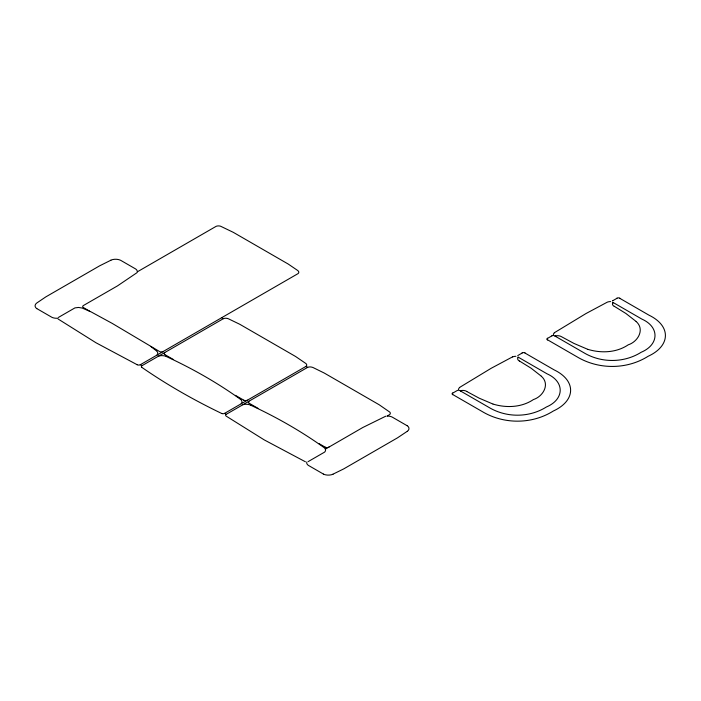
<?xml version="1.0" encoding="UTF-8"?>
<svg xmlns="http://www.w3.org/2000/svg" width="701" height="701" viewBox="0 0 701 701"><rect width="100%" height="100%" fill="white"/><g stroke="black" fill="none" stroke-linecap="round" stroke-linejoin="round"><path stroke-width="1.05" d="M459.567 387.451L491.191 368.279L512.527 356.879M554.368 332.721L585.992 313.549L607.32 302.149A6.116 3.531 0 0 1 610.702 301.579M407.263 431.308L397.52 437.827L343.709 468.899L332.949 474.191M247.287 400.236L247.322 400.218A2.611 1.507 0 0 1 243.755 400.175M140.261 364.757L221.674 317.711L223.365 318.683L142.014 365.685L140.261 364.757A2.392 1.376 0 0 1 137.063 364.704M163.149 351.534L163.114 351.551A2.611 1.507 0 0 1 159.548 351.516L112.204 323.389L91.13 311.91L82.183 308.046L78.556 307.45L74.937 307.897L58.42 317.43M221.674 317.711L298.056 273.609A4.145 2.392 0 0 0 298.477 271.331A10.024 5.792 0 0 0 297.741 270.525L288.199 264.04L233.293 232.338L220.631 226.248A13.196 7.623 0 0 0 220.184 226.116A4.11 2.375 0 0 0 216.145 226.327L137.256 271.874A7.106 4.101 0 0 0 135.687 268.991L120.59 260.281A7.816 4.513 0 0 0 110.854 260.167M221.831 413.546A2.287 1.323 0 0 0 224.583 413.362L305.986 366.386A4.18 2.418 0 0 0 306.407 364.099A11.996 6.922 0 0 0 305.855 363.504L295.577 356.485L239.777 324.283L228.351 318.753A11.996 6.922 0 0 0 227.396 318.464M407.141 425.717L392.052 417.007A7.106 4.101 0 0 0 387.057 416.087L389.546 414.659A4.101 2.366 0 0 0 389.984 412.363A13.196 7.623 0 0 0 389.712 412.057L379.162 404.749L324.248 373.046L313.023 367.534A10.024 5.792 0 0 0 311.621 367.114A4.145 2.392 0 0 0 307.66 367.35L226.248 414.317L224.574 413.353M308.16 461.608L324.668 452.075A7.588 4.381 0 0 0 325.395 449.139M452.881 393.033L457.096 390.597A1.972 1.139 0 0 1 459.155 390.317M522.192 353.015L517.969 355.451A1.972 1.139 0 0 0 517.715 355.582M547.674 338.303L551.897 335.867M612.77 300.72L616.994 298.284M518.609 357.396L518.249 357.606A7.807 4.504 0 0 1 518.477 357.326M613.41 302.666L613.042 302.876A7.807 4.504 0 0 1 613.279 302.595M329.014 447.01L325.317 449.148A8.263 4.767 0 0 0 324.142 447.667C301.158 431.176 276.106 416.946 250.406 405.082M164.788 352.533L164.726 352.568A2.611 1.507 0 0 0 164.831 354.61M110.916 260.211L99.621 265.837L45.802 296.9L36.636 303.112A7.842 4.53 0 0 0 36.785 308.65M555.21 336.2L555.709 336.007A7.807 4.504 0 0 0 555.139 336.165M587.867 349.352C601.169 353.409 616.486 352.769 628.254 344.813C637.884 341.755 645.148 329.417 636.122 321.487M493.066 404.083C506.367 408.14 521.684 407.5 533.461 399.544C543.082 396.486 550.355 384.148 541.321 376.218M166.163 356.45C192.092 368.411 217.406 382.72 240.566 399.404M587.666 349.282L573.988 343.446L561.554 336.743A5.494 3.172 0 0 0 555.63 335.893M492.864 404.013L479.186 398.177L466.752 391.473M89.693 311.2L83.48 307.616M221.84 413.537C194.019 400.148 167.083 384.849 141.69 367.263M305.426 461.793L264.268 439.913L226.3 416.192A2.392 1.376 0 0 1 226.143 414.344M137.098 364.686L96.002 342.771L58.104 318.999M257.933 408.297L249.135 403.215M614.286 306.293L625.888 313.478L636.009 321.373M519.485 361.024L531.095 368.209L541.207 376.104M173.278 359.455L164.858 354.601M619.719 298.284L648.907 315.135C671.488 326 670.577 346.014 648.127 356.283C626.738 369.734 598.444 369.751 576.862 356.73L547.674 339.88M612.77 302.297L641.801 319.06C659.869 327.069 659.124 344.726 641.17 352.27C623.916 363.127 601.081 363.136 583.661 352.629L554.631 335.867M524.926 353.015L554.105 369.865C576.686 380.731 575.784 400.744 553.334 411.014C531.945 424.464 503.651 424.482 482.06 411.461L452.881 394.61M517.969 357.028L546.999 373.791C565.067 381.8 564.323 399.456 546.377 407.001C529.115 417.857 506.28 417.866 488.86 407.36L459.83 390.597M305.986 366.386L307.669 367.359M235.457 395.355L243.773 400.166M318.973 443.575L325.15 447.142M36.855 308.624L51.953 317.334A7.124 4.118 0 0 0 57.815 318.184M323.415 474.06L308.317 465.35A7.124 4.118 0 0 1 306.836 461.959M150.724 346.399L156.332 350.772M519.423 361.068A5.512 3.181 0 0 1 518.039 357.563M460.829 390.623A5.494 3.172 0 0 1 466.813 391.438M522.052 352.936A2.121 1.227 0 0 1 525.067 352.936M452.732 394.698A2.121 1.227 0 0 1 452.145 394.058M452.145 393.594A2.121 1.227 0 0 1 452.732 392.954M458.577 389.405A6.116 3.531 0 0 1 459.646 387.487M512.58 356.923A6.116 3.531 0 0 1 515.91 356.31M551.862 335.849A1.972 1.139 0 0 1 553.956 335.586M614.216 306.337A5.512 3.181 0 0 1 612.84 302.832M612.516 300.852A1.972 1.139 0 0 1 612.735 300.703M616.845 298.205A2.121 1.227 0 0 1 619.868 298.205M547.534 339.967A2.121 1.227 0 0 1 546.938 339.328M546.938 338.863A2.121 1.227 0 0 1 547.534 338.224M553.369 334.675A6.116 3.531 0 0 1 554.447 332.756M156.428 350.728A7.86 4.539 0 0 1 156.954 355.214M158.47 356.09A7.86 4.539 0 0 1 166.233 356.388M240.671 399.368A7.86 4.539 0 0 1 241.188 403.846M325.133 447.15A2.611 1.507 0 0 0 328.69 447.238L362.785 427.514L385.357 416.394A17.613 10.173 0 0 1 385.936 416.192M242.712 404.722A7.86 4.539 0 0 1 250.476 405.029M83.454 307.634A2.62 1.516 0 0 1 83.445 305.505L117.488 285.885L136.739 272.855A17.613 10.173 0 0 0 137.089 272.523M249.118 403.224A2.611 1.507 0 0 1 249.013 401.147M141.672 367.271A2.287 1.323 0 0 1 141.383 366.825M141.418 366.281A2.287 1.323 0 0 1 141.996 365.677M223.356 318.683A4.153 2.401 0 0 1 227.396 318.456M407.211 425.682A7.816 4.513 0 0 1 407.334 431.334M333.01 474.227A7.842 4.53 0 0 1 323.354 474.104M460.907 390.737L460.408 390.93A7.807 4.504 0 0 1 460.829 390.755L460.907 390.737"/></g></svg>
